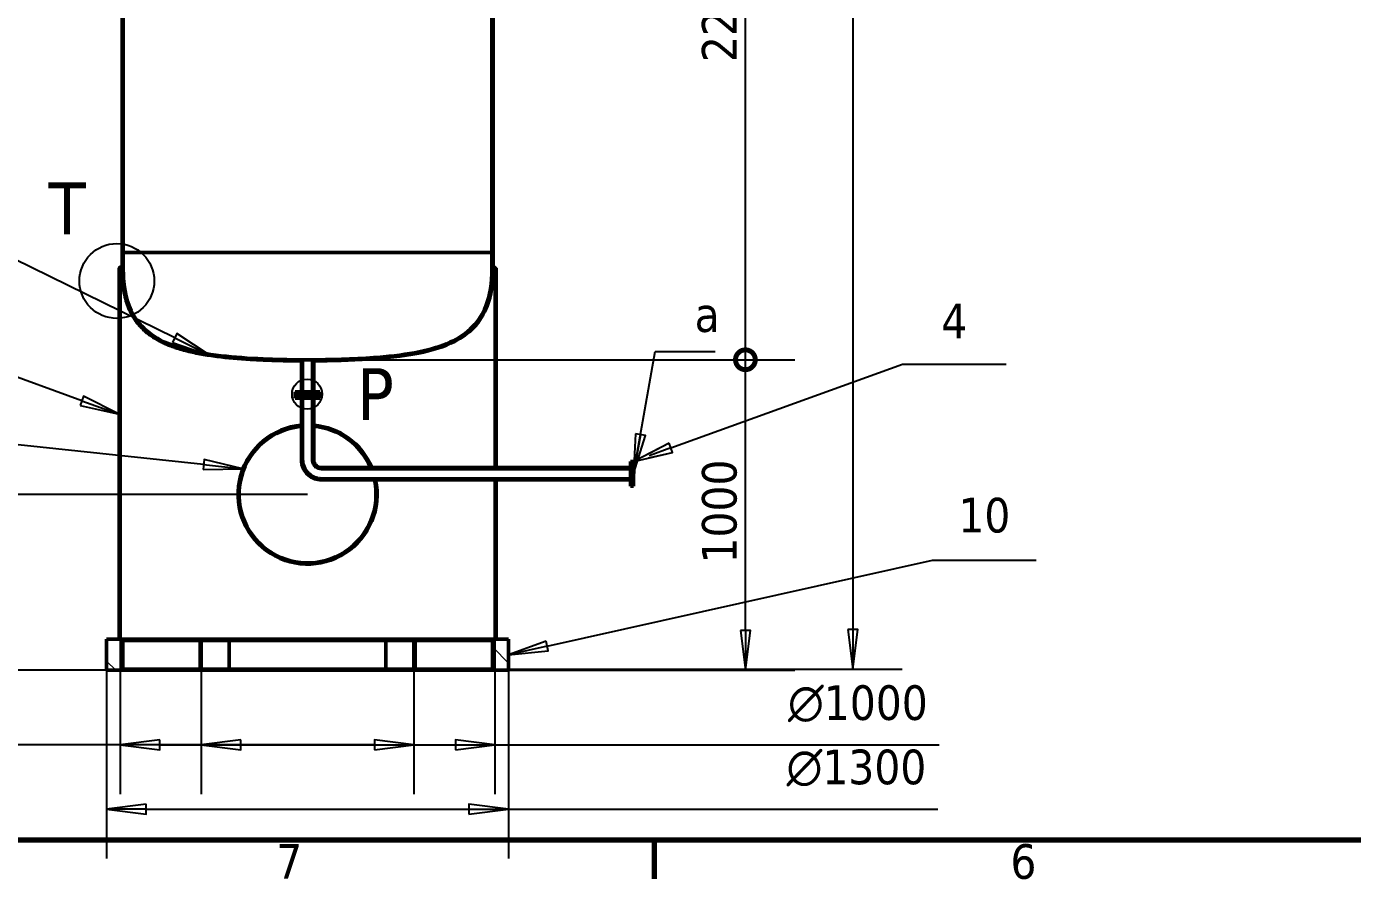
# Model space of a CAD drawing. Header units: millimetres. Extents: x 0 to 19008, y 0 to 13560.
# Drawn here: x 2721 to 7011, y 193 to 2950 of the extents above; entities that cross this region are included whole.
import ezdxf

# ---------------------------------------------------------------- set-up
doc = ezdxf.new("R2010")
doc.units = ezdxf.units.MM
doc.header["$LTSCALE"] = 32
for name, color, linetype, lineweight in [('剖面线 (ISO)', 7, 'Continuous', 18), ('可见 (ISO)', 7, 'Continuous', 50), ('图框 (ISO)', 7, 'Continuous', 70), ('尺寸 (ISO)', 7, 'Continuous', 25), ('局部视图边界 (ISO)', 7, 'Continuous', 25), ('符号 (ISO)', 7, 'Continuous', 25), ('草图几何图元 (ISO)', 7, 'Continuous', 25)]:
    doc.layers.add(name, color=color, linetype=linetype, lineweight=lineweight)
doc.styles.add('标签文本 (ISO)', font='TAHOMA.TTF')
doc.styles.add('注释文本 (ISO)', font='TAHOMA.TTF')
doc.dimstyles.new('默认 (GB)', dxfattribs={"dimscale": 32, "dimtxt": 3.5, "dimasz": 4, "dimexe": 5, "dimexo": 0, "dimgap": 0.75, "dimtad": 1, "dimrnd": 1e-08, "dimdsep": 46, "dimtxsty": '注释文本 (ISO)', "dimblk": 'Filled-1', "dimcen": 0.09, "dimdle": 10, "dimclrd": 256, "dimclre": 256, "dimclrt": 256, "dimaunit": 1, "dimadec": 3, "dimazin": 2, "dimtfac": 1, "dimtmove": 0, "dimatfit": 3, "dimldrblk": 'Filled-1', "dimfxl": 1, "dimtolj": 1, "dimtzin": 0, "dimlwd": -1, "dimlwe": -1, "dimarcsym": 0})
doc.dimstyles.new('默认 - 类型 1 (GB)$7', dxfattribs={"dimscale": 32, "dimtxt": 3.5, "dimasz": 4, "dimexe": 5, "dimexo": 0, "dimgap": 0.75, "dimtad": 1, "dimrnd": 1e-08, "dimdsep": 46, "dimtxsty": '注释文本 (ISO)', "dimblk": 'Filled-1', "dimcen": 0.09, "dimdle": 10, "dimclrd": 256, "dimclre": 256, "dimclrt": 256, "dimaunit": 1, "dimadec": 3, "dimazin": 2, "dimtfac": 1, "dimtmove": 0, "dimatfit": 3, "dimldrblk": 'Filled-1', "dimfxl": 1, "dimtolj": 1, "dimtzin": 0, "dimlwd": -1, "dimlwe": -1, "dimarcsym": 0})
pattern_1 = [(45, (0, 0), (-0.0224506403, 0.0224506403), [])]

# ---------------------------------------------------------------- blocks, each defined once
blk = doc.blocks.new('图框 默认图框')
at = {"layer": '图框 (ISO)'}
blk.add_line((148.5, 10), (148.5, 6.1), dxfattribs=at)
at = {"layer": '图框 (ISO)', "flags": 128}
blk.add_lwpolyline([(10, 10), (10, 410), (584, 410), (584, 10), (10, 10)], dxfattribs=at)
at = {"layer": '图框 (ISO)', "char_height": 3.5, "attachment_point": 7, "style": '注释文本 (ISO)'}
for s, insert in [('7', (110.29, 6.1)), ('6', (184.51, 6.03))]:
    blk.add_mtext(s, dxfattribs=dict(at, insert=insert))
blk = doc.blocks.new('Filled-1')
at = {"color": 0}
for p, q in [((0, 0), (-1, 0.125)), ((-1, 0.125), (-1, -0.125)), ((-1, 0), (0, 0)), ((-1, -0.125), (0, 0))]:
    blk.add_line(p, q, dxfattribs=at)
at = {"color": 0, "flags": 128}
blk.add_lwpolyline([(-1, -0.125), (0, 0), (-1, 0.125), (-1, -0.125)], dxfattribs=at)
at = {"color": 0}
blk.add_solid([(-1, -0.125), (0, 0), (-1, 0.125), (-1, -0.125)], dxfattribs=at)
blk = doc.blocks.new('*D7')
at = {"layer": 'Defpoints', "color": 0, "transparency": 16777216}
for p in [(2177.1, 1437.4), (3630.5, 1437.4), (3080.5, 869.3)]:
    blk.add_point(p, dxfattribs=at)
at = {"layer": '尺寸 (ISO)', "transparency": 16777216}
for p, q in [((3630.5, 1437.4), (2017.1, 1437.4)), ((2177.1, 997.3), (2177.1, 1309.4)), ((3080.5, 869.3), (2017.1, 869.3))]:
    blk.add_line(p, q, dxfattribs=at)
at = {"layer": '尺寸 (ISO)', "transparency": 16777216, "xscale": 128, "yscale": 128, "zscale": 128}
for p, rotation in [((2177.1, 1437.4), 90), ((2177.1, 869.3), 270)]:
    blk.add_blockref('Filled-1', p, dxfattribs=dict(at, rotation=rotation))
at = {"layer": '尺寸 (ISO)', "transparency": 16777216, "insert": (2036.5, 1061.7), "char_height": 112, "attachment_point": 1, "rotation": 90, "style": '注释文本 (ISO)'}
blk.add_mtext('\\A1;560', dxfattribs=at)
blk = doc.blocks.new('引出序号1')
at = {"layer": '符号 (ISO)'}
for p, q in [((74.74, 50.96), (64.24, 50.96)), ((102.94, 47.94), (74.74, 50.96)), ((102.99, 48.44), (102.89, 47.44)), ((106.92, 47.51), (102.99, 48.44)), ((102.89, 47.44), (106.92, 47.51)), ((102.94, 47.94), (106.92, 47.51))]:
    blk.add_line(p, q, dxfattribs=at)
at = {"layer": '符号 (ISO)', "flags": 128}
blk.add_lwpolyline([(102.89, 47.44), (106.92, 47.51), (102.99, 48.44), (102.89, 47.44)], dxfattribs=at)
at = {"layer": '符号 (ISO)'}
blk.add_solid([(102.89, 47.44), (106.92, 47.51), (102.99, 48.44), (102.89, 47.44)], dxfattribs=at)
at = {"layer": '符号 (ISO)', "insert": (69.49, 55.47), "char_height": 3.5, "attachment_point": 5, "style": '注释文本 (ISO)'}
blk.add_mtext('9', dxfattribs=at)
blk = doc.blocks.new('引出序号2')
at = {"layer": '符号 (ISO)'}
for p, q in [((59.33, 80.68), (48.83, 80.68)), ((100.02, 60.73), (59.33, 80.68)), ((100.24, 61.18), (99.8, 60.28)), ((100.02, 60.73), (103.61, 58.97)), ((103.61, 58.97), (100.24, 61.18)), ((99.8, 60.28), (103.61, 58.97))]:
    blk.add_line(p, q, dxfattribs=at)
at = {"layer": '符号 (ISO)', "flags": 128}
blk.add_lwpolyline([(99.8, 60.28), (103.61, 58.97), (100.24, 61.18), (99.8, 60.28)], dxfattribs=at)
at = {"layer": '符号 (ISO)'}
blk.add_solid([(99.8, 60.28), (103.61, 58.97), (100.24, 61.18), (99.8, 60.28)], dxfattribs=at)
at = {"layer": '符号 (ISO)', "insert": (54.08, 85.06), "char_height": 3.5, "attachment_point": 5, "style": '注释文本 (ISO)'}
blk.add_mtext('11', dxfattribs=at)
blk = doc.blocks.new('引出序号9')
at = {"layer": '符号 (ISO)'}
for p, q in [((150.18, 49.62), (173.58, 58.07)), ((173.58, 58.07), (184.08, 58.07)), ((150.18, 49.62), (148, 48.84)), ((150.01, 50.09), (148.08, 49.11)), ((150.35, 49.15), (150.01, 50.09)), ((147.93, 48.61), (150.35, 49.15))]:
    blk.add_line(p, q, dxfattribs=at)
at = {"layer": '符号 (ISO)', "flags": 128}
blk.add_lwpolyline([(150.01, 50.09), (146.42, 48.26), (150.35, 49.15), (150.01, 50.09)], dxfattribs=at)
at = {"layer": '符号 (ISO)'}
blk.add_solid([(150.01, 50.09), (146.42, 48.26), (150.35, 49.15), (150.01, 50.09)], dxfattribs=at)
at = {"layer": '符号 (ISO)', "insert": (178.83, 62.44), "char_height": 3.5, "attachment_point": 5, "style": '注释文本 (ISO)'}
blk.add_mtext('4', dxfattribs=at)
blk = doc.blocks.new('引出序号16')
at = {"layer": '符号 (ISO)'}
for p, q in [((137.67, 29.6), (176.62, 38.28)), ((176.62, 38.28), (187.12, 38.28)), ((137.56, 30.09), (133.77, 28.73)), ((137.67, 29.6), (133.77, 28.73)), ((137.78, 29.11), (137.56, 30.09)), ((133.77, 28.73), (137.78, 29.11))]:
    blk.add_line(p, q, dxfattribs=at)
at = {"layer": '符号 (ISO)', "flags": 128}
blk.add_lwpolyline([(137.56, 30.09), (133.77, 28.73), (137.78, 29.11), (137.56, 30.09)], dxfattribs=at)
at = {"layer": '符号 (ISO)'}
blk.add_solid([(137.56, 30.09), (133.77, 28.73), (137.78, 29.11), (137.56, 30.09)], dxfattribs=at)
at = {"layer": '符号 (ISO)', "insert": (181.87, 42.8), "char_height": 3.5, "attachment_point": 5, "style": '注释文本 (ISO)'}
blk.add_mtext('10', dxfattribs=at)
blk = doc.blocks.new('引出序号17')
at = {"layer": '符号 (ISO)'}
for p, q in [((58.07, 66.19), (47.57, 66.19)), ((90.63, 54.39), (58.07, 66.19)), ((90.8, 54.86), (90.46, 53.92)), ((90.46, 53.92), (94.39, 53.03)), ((90.63, 54.39), (94.39, 53.03)), ((94.39, 53.03), (90.8, 54.86))]:
    blk.add_line(p, q, dxfattribs=at)
at = {"layer": '符号 (ISO)', "flags": 128}
blk.add_lwpolyline([(90.46, 53.92), (94.39, 53.03), (90.8, 54.86), (90.46, 53.92)], dxfattribs=at)
at = {"layer": '符号 (ISO)'}
blk.add_solid([(90.46, 53.92), (94.39, 53.03), (90.8, 54.86), (90.46, 53.92)], dxfattribs=at)
at = {"layer": '符号 (ISO)', "insert": (52.82, 70.6), "char_height": 3.5, "attachment_point": 5, "style": '注释文本 (ISO)'}
blk.add_mtext('2', dxfattribs=at)
blk = doc.blocks.new('_DotSmall')
at = {"color": 0, "linetype": 'ByBlock', "const_width": 0.5}
blk.add_lwpolyline([(-0.0625, 0, 1), (0.0625, 0, 1)], format="xyb", close=True, dxfattribs=at)
blk = doc.blocks.new('*D39')
at = {"layer": 'Defpoints', "color": 0, "transparency": 16777216}
for p in [(3646.5, 1873), (5046.9, 1873), (4180.5, 869.3)]:
    blk.add_point(p, dxfattribs=at)
at = {"layer": '尺寸 (ISO)', "transparency": 16777216}
for p, q in [((3646.5, 1873), (5206.9, 1873)), ((5046.9, 997.3), (5046.9, 1873)), ((4180.5, 869.3), (5206.9, 869.3))]:
    blk.add_line(p, q, dxfattribs=at)
at = {"layer": '尺寸 (ISO)', "transparency": 16777216, "xscale": 128, "yscale": 128, "zscale": 128}
for name, p, rotation in [('_DotSmall', (5046.9, 1873), 90), ('Filled-1', (5046.9, 869.3), 270)]:
    blk.add_blockref(name, p, dxfattribs=dict(at, rotation=rotation))
at = {"layer": '尺寸 (ISO)', "transparency": 16777216, "insert": (4906.3, 1214.2), "char_height": 112, "attachment_point": 1, "rotation": 90, "style": '注释文本 (ISO)'}
blk.add_mtext('\\A1;1000', dxfattribs=at)
blk = doc.blocks.new('*D41')
at = {"layer": 'Defpoints', "color": 0, "transparency": 16777216}
for p in [(4226.8, 4119.3), (5046.9, 4119.3), (3646.5, 1873)]:
    blk.add_point(p, dxfattribs=at)
at = {"layer": '尺寸 (ISO)', "transparency": 16777216}
for p, q in [((4226.8, 4119.3), (5206.9, 4119.3)), ((5046.9, 1873), (5046.9, 4119.3)), ((3646.5, 1873), (5206.9, 1873))]:
    blk.add_line(p, q, dxfattribs=at)
at = {"layer": '尺寸 (ISO)', "transparency": 16777216, "xscale": 128, "yscale": 128, "zscale": 128}
for p, rotation in [((5046.9, 4119.3), 90), ((5046.9, 1873), 270)]:
    blk.add_blockref('_DotSmall', p, dxfattribs=dict(at, rotation=rotation))
at = {"layer": '尺寸 (ISO)', "transparency": 16777216, "insert": (4906.2, 2835.5), "char_height": 112, "attachment_point": 1, "rotation": 90, "style": '注释文本 (ISO)'}
blk.add_mtext('\\A1;2250', dxfattribs=at)
blk = doc.blocks.new('*D46')
at = {"layer": 'Defpoints', "color": 0, "transparency": 16777216}
for p in [(3630.5, 12619.3), (4180.5, 873), (5394.1, 873)]:
    blk.add_point(p, dxfattribs=at)
at = {"layer": '尺寸 (ISO)', "transparency": 16777216}
for p, q in [((3630.5, 12619.3), (5554.1, 12619.3)), ((5394.1, 12491.3), (5394.1, 1001)), ((4180.5, 873), (5554.1, 873))]:
    blk.add_line(p, q, dxfattribs=at)
at = {"layer": '尺寸 (ISO)', "transparency": 16777216, "xscale": 128, "yscale": 128, "zscale": 128}
for p, rotation in [((5394.1, 12619.3), 90), ((5394.1, 873), 270)]:
    blk.add_blockref('Filled-1', p, dxfattribs=dict(at, rotation=rotation))
at = {"layer": '尺寸 (ISO)', "transparency": 16777216, "insert": (5253.5, 6547.5), "char_height": 112, "attachment_point": 1, "rotation": 90, "style": '注释文本 (ISO)'}
blk.add_mtext('\\A1;11750', dxfattribs=at)
blk = doc.blocks.new('二维局部视图4')
at = {"layer": '局部视图边界 (ISO)'}
blk.add_circle((113.4, 55.06), 1.52, dxfattribs=at)
at = {"layer": '局部视图边界 (ISO)', "insert": (118.45, 52.43), "char_height": 5.25, "attachment_point": 7, "style": '标签文本 (ISO)'}
blk.add_mtext('P', dxfattribs=at)
blk = doc.blocks.new('二维局部视图5')
at = {"layer": '局部视图边界 (ISO)'}
blk.add_circle((94.17, 66.49), 3.78, dxfattribs=at)
at = {"layer": '局部视图边界 (ISO)', "insert": (87.25, 71.21), "char_height": 5.25, "attachment_point": 7, "style": '标签文本 (ISO)'}
blk.add_mtext('T', dxfattribs=at)
blk = doc.blocks.new('*D53')
at = {"layer": 'Defpoints', "color": 0, "transparency": 16777216}
for p in [(3024.2, 969.3), (4236.8, 969.3), (4236.8, 628.1)]:
    blk.add_point(p, dxfattribs=at)
at = {"layer": '尺寸 (ISO)', "transparency": 16777216}
for p, q in [((3024.2, 969.3), (3024.2, 468.1)), ((4236.8, 969.3), (4236.8, 468.1)), ((3152.2, 628.1), (4108.8, 628.1)), ((4236.8, 628.1), (5673.7, 628.1))]:
    blk.add_line(p, q, dxfattribs=at)
at = {"layer": '尺寸 (ISO)', "transparency": 16777216, "xscale": 128, "yscale": 128, "zscale": 128, "rotation": 180}
blk.add_blockref('Filled-1', (3024.2, 628.1), dxfattribs=at)
at = {"layer": '尺寸 (ISO)', "transparency": 16777216, "xscale": 128, "yscale": 128, "zscale": 128}
blk.add_blockref('Filled-1', (4236.8, 628.1), dxfattribs=at)
at = {"layer": '尺寸 (ISO)', "transparency": 16777216, "insert": (5142.5, 820.6), "char_height": 112, "attachment_point": 1, "style": '注释文本 (ISO)'}
blk.add_mtext('\\A1; \\fAIGDT|b0|i0;\\H112.0000;n\\fTahoma|b0|i0;\\H112.0000;1000\\P', dxfattribs=at)
blk = doc.blocks.new('*D54')
at = {"layer": 'Defpoints', "color": 0, "transparency": 16777216}
for p in [(2980.5, 869.3), (4280.5, 869.3), (4280.5, 420.2)]:
    blk.add_point(p, dxfattribs=at)
at = {"layer": '尺寸 (ISO)', "transparency": 16777216}
for p, q in [((2980.5, 869.3), (2980.5, 260.2)), ((4280.5, 869.3), (4280.5, 260.2)), ((3108.5, 420.2), (4152.5, 420.2)), ((4280.5, 420.2), (5669.1, 420.2))]:
    blk.add_line(p, q, dxfattribs=at)
at = {"layer": '尺寸 (ISO)', "transparency": 16777216, "xscale": 128, "yscale": 128, "zscale": 128, "rotation": 180}
blk.add_blockref('Filled-1', (2980.5, 420.2), dxfattribs=at)
at = {"layer": '尺寸 (ISO)', "transparency": 16777216, "xscale": 128, "yscale": 128, "zscale": 128}
blk.add_blockref('Filled-1', (4280.5, 420.2), dxfattribs=at)
at = {"layer": '尺寸 (ISO)', "transparency": 16777216, "insert": (5137.8, 612.7), "char_height": 112, "attachment_point": 1, "style": '注释文本 (ISO)'}
blk.add_mtext('\\A1; \\fAIGDT|b0|i0;\\H112.0000;n\\fTahoma|b0|i0;\\H112.0000;1300\\P', dxfattribs=at)
blk = doc.blocks.new('*D55')
at = {"layer": 'Defpoints', "color": 0, "transparency": 16777216}
for p in [(3286.4, 873), (3974.7, 873), (3974.7, 628.1)]:
    blk.add_point(p, dxfattribs=at)
at = {"layer": '尺寸 (ISO)', "transparency": 16777216}
for p, q in [((3286.4, 873), (3286.4, 468.1)), ((3974.7, 873), (3974.7, 468.1)), ((3286.4, 628.1), (2078.1, 628.1)), ((3846.7, 628.1), (3414.4, 628.1))]:
    blk.add_line(p, q, dxfattribs=at)
at = {"layer": '尺寸 (ISO)', "transparency": 16777216, "xscale": 128, "yscale": 128, "zscale": 128, "rotation": 180}
blk.add_blockref('Filled-1', (3286.4, 628.1), dxfattribs=at)
at = {"layer": '尺寸 (ISO)', "transparency": 16777216, "xscale": 128, "yscale": 128, "zscale": 128}
blk.add_blockref('Filled-1', (3974.7, 628.1), dxfattribs=at)
at = {"layer": '尺寸 (ISO)', "transparency": 16777216, "insert": (2102.1, 820.6), "char_height": 112, "attachment_point": 1, "style": '注释文本 (ISO)'}
blk.add_mtext('\\A1; \\fAIGDT|b0|i0;\\H112.0000;n\\fTahoma|b0|i0;\\H112.0000;700', dxfattribs=at)

msp = doc.modelspace()

# ---------------------------------------------------------------- hatches: boundary and pattern name
at = {"layer": '剖面线 (ISO)'}
h = msp.add_hatch(dxfattribs=at)
h.set_pattern_fill('ANSI31', color=256, scale=812.8, angle=14.9999778, style=0)
h.set_pattern_definition([(60, (0, 0), (-87.9882, 50.8), [])])
h.paths.add_polyline_path([(3034.2394, 3294.2543), (3030.5394, 3294.2543), (3030.5394, 2219.2543), (3034.2394, 2219.2543)])
h.paths.add_polyline_path([(4230.5394, 3594.2543), (4226.8394, 3594.2543), (4226.8394, 2219.2543), (4230.5394, 2219.2543)])
h.paths.add_polyline_path([(3110.5394, 4119.2543), (3110.5394, 4129.2543), (3055.5394, 4129.2543), (3034.2394, 4129.2543), (3034.2394, 4494.2543), (3030.5394, 4494.2543), (3030.5394, 3744.2543), (3034.2394, 3744.2543), (3034.2394, 4119.2543)])
h.paths.add_polyline_path([(3110.5394, 11919.2543), (3110.5394, 11929.2543), (3055.5394, 11929.2543), (3034.2394, 11929.2543), (3034.2394, 12119.2543), (3030.5394, 12119.2543), (3030.5394, 10734.2543), (3034.2394, 10734.2543), (3034.2394, 11919.2543)])
h.paths.add_polyline_path([(4150.5394, 11929.2543), (4150.5394, 11919.2543), (4226.8394, 11919.2543), (4226.8394, 11142.9543), (4226.8394, 11142.7543), (4230.5394, 11142.7543), (4230.5394, 11142.9543), (4230.5394, 12119.2543), (4226.8394, 12119.2543), (4226.8394, 11929.2543), (4205.5394, 11929.2543)])
h.paths.add_polyline_path([(3034.2394, 10109.2543), (3110.5394, 10109.2543), (3110.5394, 10119.2543), (3055.5394, 10119.2543), (3034.2394, 10119.2543), (3034.2394, 10284.2543), (3030.5394, 10284.2543), (3030.5394, 4944.2543), (3034.2394, 4944.2543)])
h.paths.add_polyline_path([(4150.5394, 10109.2543), (4226.8394, 10109.2543), (4226.8394, 4129.2543), (4205.5394, 4129.2543), (4150.5394, 4129.2543), (4150.5394, 4119.2543), (4226.8394, 4119.2543), (4226.8394, 4044.2543), (4230.5394, 4044.2543), (4230.5394, 11095.5543), (4230.5394, 11095.7543), (4226.8394, 11095.7543), (4226.8394, 11095.5543), (4226.8394, 10119.2543), (4205.5394, 10119.2543), (4150.5394, 10119.2543)])
h = msp.add_hatch(dxfattribs=at)
h.set_pattern_fill('ANSI31', color=256, scale=812.8, angle=-14.9999778, style=0)
h.set_pattern_definition([(30, (0, 0), (-50.8, 87.9882), [])])
h.paths.add_polyline_path([(3590.5394, 1769.2543), (3590.5394, 1759.2543), (3599.0394, 1759.2543), (3599.0394, 1769.2543)])
h.paths.add_polyline_path([(3670.5394, 1759.2543), (3670.5394, 1769.2543), (3662.0394, 1769.2543), (3662.0394, 1759.2543)])
edge = h.paths.add_edge_path()
edge.add_line((3030.5394, 2219.2543), (3030.5394, 2169.2543))
edge.add_spline(control_points=[(3030.5394, 2169.2543), (3030.5394, 1927.3929), (3174.0908, 1888.4594), (3390.7543, 1870.4793), (3610.5394, 1869.3087)], knot_values=[1, 1, 1, 1, 1, 1.488614417, 1.488614417, 1.488614417, 1.488614417, 1.488614417], degree=4, periodic=0)
edge.add_line((3610.5394, 1869.3087), (3610.5394, 1769.2543))
edge.add_line((3610.5394, 1769.2543), (3614.5394, 1769.2543))
edge.add_line((3614.5394, 1769.2543), (3614.5394, 1872.9543))
edge.add_line((3614.5394, 1872.9543), (3610.5394, 1872.9543))
edge.add_line((3610.5394, 1872.9543), (3610.5394, 1873.0088))
edge.add_spline(control_points=[(3610.5394, 1873.0088), (3568.9706, 1873.2304), (3527.5293, 1874.1052), (3487.0291, 1875.8241), (3439.7404, 1877.8312), (3393.734, 1880.9778), (3350.3149, 1886.0594), (3304.9935, 1891.3637), (3262.4917, 1898.7754), (3224.3123, 1909.7847), (3190.8683, 1919.4285), (3160.7511, 1931.8407), (3134.9158, 1948.3691), (3110.7951, 1963.8007), (3090.4005, 1982.8029), (3074.3739, 2006.8917), (3053.0465, 2038.9478), (3039.4057, 2080.055), (3035.4388, 2134.7412), (3034.6447, 2145.6878), (3034.2394, 2157.1795), (3034.2394, 2169.2543)], knot_values=[1, 1, 1, 1, 1.069377287, 1.069377287, 1.069377287, 1.150383106, 1.150383106, 1.150383106, 1.234938193, 1.234938193, 1.234938193, 1.309005967, 1.309005967, 1.309005967, 1.378158222, 1.378158222, 1.378158222, 1.4701827, 1.4701827, 1.4701827, 1.488603454, 1.488603454, 1.488603454, 1.488603454], degree=3, periodic=0)
edge.add_line((3034.2394, 2169.2543), (3034.2394, 2219.2543))
edge.add_line((3034.2394, 2219.2543), (3030.5394, 2219.2543))
edge = h.paths.add_edge_path()
edge.add_line((4230.5394, 2169.2543), (4230.5394, 2219.2543))
edge.add_line((4230.5394, 2219.2543), (4226.8394, 2219.2543))
edge.add_line((4226.8394, 2219.2543), (4226.8394, 2169.2543))
edge.add_spline(control_points=[(4226.8394, 2169.2543), (4226.8394, 2120.1918), (4220.1486, 2079.7224), (4197.185, 2021.0631), (4183.3161, 1998.7509), (4143.5376, 1957.8138), (4118.2461, 1941.7736), (4035.2181, 1904.1811), (3959.6125, 1889.0427), (3790.1392, 1875.4397), (3716.1139, 1873.3584), (3650.5394, 1873.0088)], knot_values=[-96.358222743, -96.358222743, -96.358222743, -96.358222743, -78.460206247, -78.460206247, -65.054758196, -65.054758196, -50.131369315, -50.131369315, -19.672618806, -19.672618806, 0, 0, 0, 0], degree=3, periodic=0)
edge.add_line((3650.5394, 1873.0088), (3650.5394, 1872.9543))
edge.add_line((3650.5394, 1872.9543), (3646.5394, 1872.9543))
edge.add_line((3646.5394, 1872.9543), (3646.5394, 1769.2543))
edge.add_line((3646.5394, 1769.2543), (3650.5394, 1769.2543))
edge.add_line((3650.5394, 1769.2543), (3650.5394, 1869.3087))
edge.add_spline(control_points=[(3650.5394, 1869.3087), (3707.813, 1869.6138), (3770.1884, 1871.2314), (3879.9383, 1878.3712), (3937.1214, 1884.0027), (4033.1123, 1903.3226), (4072.3716, 1915.3457), (4129.1634, 1944.4197), (4150.5412, 1959.3201), (4187.5864, 1998.2808), (4201.4661, 2021.1808), (4224.0522, 2080.4832), (4230.5394, 2120.6954), (4230.5394, 2169.2543)], knot_values=[-89.507305559, -89.507305559, -89.507305559, -89.507305559, -69.521848815, -69.521848815, -51.515267643, -51.515267643, -36.299998353, -36.299998353, -25.681796607, -25.681796607, -14.567664569, -14.567664569, 0, 0, 0, 0], degree=3, periodic=0)
h.paths.add_polyline_path([(3610.5394, 1769.2543), (3602.0394, 1769.2543), (3602.0394, 1759.2543), (3610.5394, 1759.2543)])
h.paths.add_polyline_path([(3650.5394, 1769.2543), (3650.5394, 1759.2543), (3659.0394, 1759.2543), (3659.0394, 1769.2543)])
h = msp.add_hatch(dxfattribs=at)
h.set_pattern_fill('ANSI31', color=256, scale=812.8, angle=90.0002105, style=0)
h.set_pattern_definition([(135.0002, (0, 0), (-71.8418, -71.8423), [])])
h.paths.add_polyline_path([(3080.5394, 869.2543), (3080.5394, 873.0043), (3030.5394, 873.0043), (3030.5394, 965.5043), (4230.5394, 965.5043), (4230.5394, 873.0043), (4180.5394, 873.0043), (4180.5394, 869.2543), (4280.5394, 869.2543), (4280.5394, 969.2543), (4240.5394, 969.2543), (4240.5394, 1484.2543), (4236.8394, 1484.2543), (4236.8394, 969.2543), (3024.2394, 969.2543), (3024.2394, 2169.2543), (3020.5394, 2169.2543), (3020.5394, 969.2543), (2980.5394, 969.2543), (2980.5394, 869.2543)])
h.paths.add_polyline_path([(4236.8394, 1524.2543), (4240.5394, 1524.2543), (4240.5394, 1524.4714), (4240.5394, 2169.2543), (4236.8394, 2169.2543), (4236.8394, 1524.4714)])
h = msp.add_hatch(dxfattribs=at)
h.set_pattern_fill('ANSI31', color=256, scale=0.254, style=0)
h.set_pattern_definition(pattern_1)
edge = h.paths.add_edge_path()
edge.add_arc((3027.0924, 2169.2543), 7.1471, 0, 360)
h = msp.add_hatch(dxfattribs=at)
h.set_pattern_fill('ANSI31', color=256, scale=0.254, style=0)
h.set_pattern_definition(pattern_1)
edge = h.paths.add_edge_path()
edge.add_arc((3027.0924, 2165.545), 7.1471, 0, 360)
h = msp.add_hatch(dxfattribs=at)
h.set_pattern_fill('ANSI31', color=256, scale=0.254, style=0)
h.set_pattern_definition(pattern_1)
edge = h.paths.add_edge_path()
edge.add_arc((3027.0924, 2162.1072), 7.1471, 0, 360)
h = msp.add_hatch(dxfattribs=at)
h.set_pattern_fill('ANSI31', color=256, scale=0.254, style=0)
h.set_pattern_definition(pattern_1)
edge = h.paths.add_edge_path()
edge.add_arc((3027.0924, 2151.3161), 7.1471, 0, 360)
h = msp.add_hatch(dxfattribs=at)
h.set_pattern_fill('ANSI31', color=256, scale=0.254, style=0)
h.set_pattern_definition(pattern_1)
edge = h.paths.add_edge_path()
edge.add_arc((3027.0924, 2151.3161), 7.1471, 0, 360)
h = msp.add_hatch(dxfattribs=at)
h.set_pattern_fill('ANSI31', color=256, scale=0.254, style=0)
h.set_pattern_definition(pattern_1)
edge = h.paths.add_edge_path()
edge.add_arc((3027.0924, 2144.1691), 7.1471, 0, 360)
h = msp.add_hatch(dxfattribs=at)
h.set_pattern_fill('ANSI31', color=256, scale=0.254, style=0)
h.set_pattern_definition(pattern_1)
edge = h.paths.add_edge_path()
edge.add_arc((3027.7748, 2158.4305), 7.1471, 0, 360)
h = msp.add_hatch(dxfattribs=at)
h.set_pattern_fill('ANSI31', color=256, scale=0.254, style=0)
h.set_pattern_definition(pattern_1)
edge = h.paths.add_edge_path()
edge.add_arc((4233.7464, 2168.7437), 7.3758, 0, 360)
h = msp.add_hatch(dxfattribs=at)
h.set_pattern_fill('ANSI31', color=256, scale=0.254, style=0)
h.set_pattern_definition(pattern_1)
edge = h.paths.add_edge_path()
edge.add_arc((4233.7464, 2162.1072), 7.3758, 0, 360)
h = msp.add_hatch(dxfattribs=at)
h.set_pattern_fill('ANSI31', color=256, scale=0.254, style=0)
h.set_pattern_definition(pattern_1)
edge = h.paths.add_edge_path()
edge.add_arc((4233.7464, 2156.4459), 7.3758, 0, 360)
h = msp.add_hatch(dxfattribs=at)
h.set_pattern_fill('ANSI31', color=256, scale=0.254, style=0)
h.set_pattern_definition(pattern_1)
edge = h.paths.add_edge_path()
edge.add_arc((4233.7464, 2149.0701), 7.3758, 0, 360)
h = msp.add_hatch(dxfattribs=at)
h.set_pattern_fill('ANSI31', color=256, scale=0.254, style=0)
h.set_pattern_definition(pattern_1)
edge = h.paths.add_edge_path()
edge.add_arc((4233.7464, 2141.6943), 7.3758, 0, 360)
h = msp.add_hatch(dxfattribs=at)
h.set_pattern_fill('ANSI31', color=256, scale=0.254, style=0)
h.set_pattern_definition(pattern_1)
edge = h.paths.add_edge_path()
edge.add_arc((3027.0924, 2134.8237), 7.1471, 0, 360)
h = msp.add_hatch(dxfattribs=at)
h.set_pattern_fill('ANSI31', color=256, scale=0.254, style=0)
h.set_pattern_definition(pattern_1)
edge = h.paths.add_edge_path()
edge.add_arc((3027.0924, 2123.5053), 7.1471, 0, 360)
h = msp.add_hatch(dxfattribs=at)
h.set_pattern_fill('ANSI31', color=256, scale=0.254, style=0)
h.set_pattern_definition(pattern_1)
edge = h.paths.add_edge_path()
edge.add_arc((3027.0924, 2113.4805), 7.1471, 0, 360)
h = msp.add_hatch(dxfattribs=at)
h.set_pattern_fill('ANSI31', color=256, scale=0.254, style=0)
h.set_pattern_definition(pattern_1)
edge = h.paths.add_edge_path()
edge.add_arc((4233.7464, 2134.3185), 7.3758, 0, 360)
h = msp.add_hatch(dxfattribs=at)
h.set_pattern_fill('ANSI31', color=256, scale=0.254, style=0)
h.set_pattern_definition(pattern_1)
edge = h.paths.add_edge_path()
edge.add_arc((4233.7464, 2126.9427), 7.3758, 0, 360)
h = msp.add_hatch(dxfattribs=at)
h.set_pattern_fill('ANSI31', color=256, scale=0.254, style=0)
h.set_pattern_definition(pattern_1)
edge = h.paths.add_edge_path()
edge.add_arc((4233.7464, 2119.5669), 7.3758, 0, 360)
h = msp.add_hatch(dxfattribs=at)
h.set_pattern_fill('ANSI31', color=256, scale=0.254, style=0)
h.set_pattern_definition(pattern_1)
edge = h.paths.add_edge_path()
edge.add_arc((4233.7464, 2113.4805), 7.3758, 0, 360)
h = msp.add_hatch(dxfattribs=at)
h.set_pattern_fill('ANSI31', color=256, scale=0.254, style=0)
h.set_pattern_definition(pattern_1)
edge = h.paths.add_edge_path()
edge.add_arc((4233.7464, 2106.1047), 7.3758, 0, 360)
h = msp.add_hatch(dxfattribs=at)
h.set_pattern_fill('ANSI31', color=256, scale=812.8, angle=105.0002455, style=0)
h.set_pattern_definition([(150.0002, (0, 0), (-50.7996, -87.9884), [])])
h.paths.add_polyline_path([(3602.0394, 1759.2543), (3602.0394, 1749.2543), (3610.5394, 1749.2543), (3610.5394, 1759.2543)])
h.paths.add_polyline_path([(3659.0394, 1749.2543), (3659.0394, 1759.2543), (3650.5394, 1759.2543), (3650.5394, 1749.2543)])
h.paths.add_polyline_path([(3590.5394, 1759.2543), (3590.5394, 1749.2543), (3599.0394, 1749.2543), (3599.0394, 1759.2543)])
h.paths.add_polyline_path([(3670.5394, 1749.2543), (3670.5394, 1759.2543), (3662.0394, 1759.2543), (3662.0394, 1749.2543)])
h = msp.add_hatch(dxfattribs=at)
h.set_pattern_fill('ANSI31', color=256, scale=812.8, style=0)
h.set_pattern_definition([(45, (0, 0), (-71.842, 71.842), [])])
h.paths.add_polyline_path([(4685.4668, 1544.4591), (4675.4668, 1544.4736), (4675.4559, 1536.9725), (4685.4559, 1536.9579)])
h.paths.add_polyline_path([(4675.3505, 1464.4737), (4685.3505, 1464.4592), (4685.3614, 1471.9603), (4675.3614, 1471.9749)])
edge = h.paths.add_edge_path()
edge.add_line((4675.3854, 1488.4715), (3675.3854, 1488.4715))
edge.add_spline(control_points=[(3675.3854, 1488.4715), (3671.3055, 1488.4818), (3667.2369, 1488.9014), (3659.2208, 1490.5515), (3655.2946, 1491.7826), (3644.2204, 1496.526), (3637.5995, 1501.0497), (3626.4644, 1512.3803), (3622.0567, 1519.0789), (3616.057, 1533.7887), (3614.5224, 1541.6592), (3614.5394, 1549.6023)], knot_values=[-9.604075836, -9.604075836, -9.604075836, -9.604075836, -8.380075757, -8.380075757, -7.148810292, -7.148810292, -4.765873528, -4.765873528, -2.382936764, -2.382936764, 0, 0, 0, 0], degree=3, periodic=0)
edge.add_line((3614.5394, 1549.6023), (3614.5394, 1749.2543))
edge.add_line((3614.5394, 1749.2543), (3610.5394, 1749.2543))
edge.add_line((3610.5394, 1749.2543), (3610.5394, 1549.6023))
edge.add_spline(control_points=[(3610.5394, 1549.6023), (3610.5291, 1544.4796), (3611.1244, 1539.3736), (3613.5015, 1529.4078), (3615.2749, 1524.5828), (3621.4318, 1512.4712), (3626.7043, 1505.7475), (3638.962, 1495.1887), (3645.6567, 1491.2345), (3660.0854, 1485.8699), (3667.7008, 1484.4904), (3675.3796, 1484.4716)], knot_values=[-10.241382401, -10.241382401, -10.241382401, -10.241382401, -8.704575716, -8.704575716, -7.167769032, -7.167769032, -4.628574815, -4.628574815, -2.314287408, -2.314287408, -0.01046523, -0.01046523, -0.01046523, -0.01046523], degree=3, periodic=0)
edge.add_line((3675.3796, 1484.4716), (4675.3796, 1484.4716))
edge.add_line((4675.3796, 1484.4716), (4675.3854, 1488.4715))
edge = h.paths.add_edge_path()
edge.add_line((3675.4319, 1520.4714), (4675.4319, 1520.4714))
edge.add_line((4675.4319, 1520.4714), (4675.4377, 1524.4714))
edge.add_line((4675.4377, 1524.4714), (4240.5394, 1524.4714))
edge.add_line((4240.5394, 1524.4714), (4236.8394, 1524.4714))
edge.add_line((4236.8394, 1524.4714), (3675.4377, 1524.4714))
edge.add_spline(control_points=[(3675.4377, 1524.4714), (3673.7542, 1524.4782), (3672.0756, 1524.6551), (3668.7797, 1525.3436), (3667.1707, 1525.8534), (3662.6367, 1527.812), (3659.9289, 1529.6744), (3655.3797, 1534.3322), (3653.5817, 1537.0831), (3651.1414, 1543.1193), (3650.5224, 1546.3469), (3650.5394, 1549.6023)], knot_values=[-3.940002773, -3.940002773, -3.940002773, -3.940002773, -3.43493873, -3.43493873, -2.929873637, -2.929873637, -1.953249091, -1.953249091, -0.976624546, -0.976624546, 0, 0, 0, 0], degree=3, periodic=0)
edge.add_line((3650.5394, 1549.6023), (3650.5394, 1749.2543))
edge.add_line((3650.5394, 1749.2543), (3646.5394, 1749.2543))
edge.add_line((3646.5394, 1749.2543), (3646.5394, 1549.6023))
edge.add_spline(control_points=[(3646.5394, 1549.6023), (3646.5291, 1547.3151), (3646.7894, 1545.0347), (3647.8404, 1540.5827), (3648.6274, 1538.4267), (3651.3634, 1533.0156), (3653.7093, 1530.0107), (3659.1654, 1525.2903), (3662.1452, 1523.5209), (3668.5848, 1521.1083), (3671.9936, 1520.4841), (3675.4319, 1520.4714)], knot_values=[-4.568233341, -4.568233341, -4.568233341, -4.568233341, -3.882075882, -3.882075882, -3.195918423, -3.195918423, -2.063037932, -2.063037932, -1.031518966, -1.031518966, -0.000023774, -0.000023774, -0.000023774, -0.000023774], degree=3, periodic=0)
h.paths.add_polyline_path([(4675.3796, 1484.4716), (4675.3687, 1476.9748), (4685.3687, 1476.9603), (4685.3796, 1484.457)])
h.paths.add_polyline_path([(4675.4377, 1524.4714), (4685.4377, 1524.4568), (4685.4486, 1531.958), (4675.4486, 1531.9725)])

# ---------------------------------------------------------------- linework, layer by layer
at = {"layer": '可见 (ISO)'}
for p, q in [((4226.8394, 3594.2543), (4226.8394, 2219.2543)), ((4230.5394, 2219.2543), (4230.5394, 3594.2543)), ((3030.5394, 3294.2543), (3030.5394, 2219.2543)), ((3034.2394, 2219.2543), (3034.2394, 3294.2543)), ((3030.5394, 2219.2543), (3030.5394, 2169.2543)), ((3034.2394, 2219.2543), (3030.5394, 2219.2543)), ((3030.5394, 2219.2543), (3034.2394, 2219.2543)), ((3034.2394, 2169.2543), (3034.2394, 2219.2543)), ((3034.2394, 2219.2543), (4226.8394, 2219.2543)), ((4230.5394, 2219.2543), (4226.8394, 2219.2543)), ((4226.8394, 2219.2543), (4226.8394, 2169.2543)), ((4226.8394, 2219.2543), (4230.5394, 2219.2543)), ((4230.5394, 2169.2543), (4230.5394, 2219.2543)), ((3024.2394, 2169.2543), (3020.5394, 2169.2543)), ((3020.5394, 2169.2543), (3020.5394, 969.2543)), ((3024.2394, 969.2543), (3024.2394, 2169.2543)), ((3030.5394, 2169.2543), (3024.2394, 2169.2543)), ((4236.8394, 2169.2543), (4230.5394, 2169.2543)), ((4240.5394, 2169.2543), (4236.8394, 2169.2543)), ((4236.8394, 2169.2543), (4236.8394, 1524.2543)), ((4240.5394, 1524.2543), (4240.5394, 2169.2543)), ((3610.5394, 1872.9543), (3610.5394, 1873.0088)), ((3610.5394, 1873.0088), (3650.5394, 1873.0088)), ((3614.5394, 1872.9543), (3610.5394, 1872.9543)), ((3610.5394, 1869.3087), (3610.5394, 1769.2543)), ((3614.5394, 1769.2543), (3614.5394, 1872.9543)), ((3646.5394, 1872.9543), (3614.5394, 1872.9543)), ((3650.5394, 1872.9543), (3646.5394, 1872.9543)), ((3646.5394, 1872.9543), (3646.5394, 1769.2543)), ((3650.5394, 1873.0088), (3650.5394, 1872.9543)), ((3650.5394, 1769.2543), (3650.5394, 1869.3087)), ((3590.5394, 1769.2543), (3590.5394, 1759.2543)), ((3599.0394, 1769.2543), (3590.5394, 1769.2543)), ((3590.5394, 1759.2543), (3599.0394, 1759.2543)), ((3590.5394, 1759.2543), (3590.5394, 1749.2543)), ((3599.0394, 1759.2543), (3590.5394, 1759.2543)), ((3599.0394, 1759.2543), (3599.0394, 1769.2543)), ((3599.0394, 1769.2543), (3602.0394, 1769.2543)), ((3602.0394, 1759.2543), (3599.0394, 1759.2543)), ((3599.0394, 1749.2543), (3599.0394, 1759.2543)), ((3599.0394, 1759.2543), (3602.0394, 1759.2543)), ((3610.5394, 1769.2543), (3602.0394, 1769.2543)), ((3602.0394, 1769.2543), (3602.0394, 1759.2543)), ((3602.0394, 1759.2543), (3610.5394, 1759.2543)), ((3602.0394, 1759.2543), (3602.0394, 1749.2543)), ((3610.5394, 1759.2543), (3602.0394, 1759.2543)), ((3610.5394, 1759.2543), (3610.5394, 1769.2543)), ((3610.5394, 1769.2543), (3614.5394, 1769.2543)), ((3650.5394, 1759.2543), (3610.5394, 1759.2543)), ((3610.5394, 1749.2543), (3610.5394, 1759.2543)), ((3610.5394, 1759.2543), (3650.5394, 1759.2543)), ((3614.5394, 1769.2543), (3646.5394, 1769.2543)), ((3646.5394, 1769.2543), (3650.5394, 1769.2543)), ((3650.5394, 1769.2543), (3650.5394, 1759.2543)), ((3659.0394, 1769.2543), (3650.5394, 1769.2543)), ((3650.5394, 1759.2543), (3659.0394, 1759.2543)), ((3659.0394, 1759.2543), (3650.5394, 1759.2543)), ((3650.5394, 1759.2543), (3650.5394, 1749.2543)), ((3659.0394, 1759.2543), (3659.0394, 1769.2543)), ((3659.0394, 1769.2543), (3662.0394, 1769.2543)), ((3662.0394, 1759.2543), (3659.0394, 1759.2543)), ((3659.0394, 1749.2543), (3659.0394, 1759.2543)), ((3659.0394, 1759.2543), (3662.0394, 1759.2543)), ((3670.5394, 1769.2543), (3662.0394, 1769.2543)), ((3662.0394, 1769.2543), (3662.0394, 1759.2543)), ((3662.0394, 1759.2543), (3670.5394, 1759.2543)), ((3670.5394, 1759.2543), (3662.0394, 1759.2543)), ((3662.0394, 1759.2543), (3662.0394, 1749.2543)), ((3670.5394, 1759.2543), (3670.5394, 1769.2543)), ((3670.5394, 1749.2543), (3670.5394, 1759.2543)), ((3590.5394, 1749.2543), (3599.0394, 1749.2543)), ((3602.0394, 1749.2543), (3599.0394, 1749.2543)), ((3602.0394, 1749.2543), (3610.5394, 1749.2543)), ((3614.5394, 1749.2543), (3610.5394, 1749.2543)), ((3610.5394, 1749.2543), (3610.5394, 1549.6023)), ((3614.5394, 1549.6023), (3614.5394, 1749.2543)), ((3646.5394, 1749.2543), (3614.5394, 1749.2543)), ((3650.5394, 1749.2543), (3646.5394, 1749.2543)), ((3646.5394, 1749.2543), (3646.5394, 1549.6023)), ((3650.5394, 1749.2543), (3659.0394, 1749.2543)), ((3650.5394, 1549.6023), (3650.5394, 1749.2543)), ((3662.0394, 1749.2543), (3659.0394, 1749.2543)), ((3662.0394, 1749.2543), (3670.5394, 1749.2543)), ((4675.4668, 1544.4736), (4675.4559, 1536.9725)), ((4685.4668, 1544.4591), (4675.4668, 1544.4736)), ((4675.4668, 1544.4736), (4685.4668, 1544.4591)), ((4685.4559, 1536.9579), (4685.4668, 1544.4591)), ((3675.4319, 1520.4714), (4675.4319, 1520.4714)), ((4675.4377, 1524.4714), (3675.4377, 1524.4714)), ((4236.8394, 1524.2543), (4240.5394, 1524.2543)), ((4675.4319, 1520.4714), (4675.3854, 1488.4715)), ((4675.4319, 1520.4714), (4675.4377, 1524.4714)), ((4675.4486, 1531.9725), (4675.4377, 1524.4714)), ((4675.4377, 1524.4714), (4685.4377, 1524.4568)), ((4675.4486, 1531.9725), (4675.4559, 1536.9725)), ((4685.4486, 1531.958), (4675.4486, 1531.9725)), ((4675.4559, 1536.9725), (4685.4559, 1536.9579)), ((4685.4377, 1524.4568), (4685.3796, 1484.457)), ((4685.4377, 1524.4568), (4685.4486, 1531.958)), ((4685.4559, 1536.9579), (4685.4486, 1531.958)), ((3675.3796, 1484.4716), (4675.3796, 1484.4716)), ((4675.3854, 1488.4715), (3675.3854, 1488.4715)), ((4240.5394, 1484.2543), (4236.8394, 1484.2543)), ((4236.8394, 1484.2543), (4236.8394, 969.2543)), ((4240.5394, 969.2543), (4240.5394, 1484.2543)), ((4675.3614, 1471.9749), (4675.3505, 1464.4737)), ((4675.3505, 1464.4737), (4685.3505, 1464.4592)), ((4675.3505, 1464.4737), (4685.3505, 1464.4592)), ((4675.3614, 1471.9749), (4675.3687, 1476.9748)), ((4685.3614, 1471.9603), (4675.3614, 1471.9749)), ((4675.3796, 1484.4716), (4675.3687, 1476.9748)), ((4675.3687, 1476.9748), (4685.3687, 1476.9603)), ((4675.3796, 1484.4716), (4675.3854, 1488.4715)), ((4685.3796, 1484.457), (4675.3796, 1484.4716)), ((4685.3505, 1464.4592), (4685.3614, 1471.9603)), ((4685.3687, 1476.9603), (4685.3614, 1471.9603)), ((4685.3687, 1476.9603), (4685.3796, 1484.457)), ((3020.5394, 969.2543), (2980.5394, 969.2543)), ((2980.5394, 969.2543), (2980.5394, 869.2543)), ((4236.8394, 969.2543), (3024.2394, 969.2543)), ((3030.5394, 873.0043), (3030.5394, 965.5043)), ((3030.5394, 965.5043), (4230.5394, 965.5043)), ((3032.8226, 873.0043), (3032.8226, 965.5043)), ((3282.78, 873.0043), (3282.78, 965.5043)), ((3286.3936, 873.0043), (3286.3936, 965.5043)), ((3376.9685, 873.0043), (3376.9685, 965.5043)), ((3884.1104, 873.0043), (3884.1104, 965.5043)), ((3974.6853, 873.0043), (3974.6853, 965.5043)), ((3978.2988, 965.5043), (3978.2988, 873.0043)), ((4228.2563, 873.0043), (4228.2563, 965.5043)), ((4230.5394, 965.5043), (4230.5394, 873.0043)), ((4280.5394, 969.2543), (4240.5394, 969.2543)), ((4280.5394, 869.2543), (4280.5394, 969.2543)), ((2980.5394, 869.2543), (3080.5394, 869.2543)), ((3080.5394, 873.0043), (3030.5394, 873.0043)), ((3080.5394, 869.2543), (3080.5394, 873.0043)), ((3080.5394, 873.0043), (4180.5394, 873.0043)), ((4180.5394, 869.2543), (3080.5394, 869.2543)), ((4230.5394, 873.0043), (4180.5394, 873.0043)), ((4180.5394, 873.0043), (4180.5394, 869.2543)), ((4180.5394, 869.2543), (4280.5394, 869.2543))]:
    msp.add_line(p, q, dxfattribs=at)
for radius, start, end in [(225, 95.0996889, 12.0737792), (221.3, 95.1851842, 12.2787664), (225, 22.7647252, 84.9003111), (221.3, 23.1673135, 84.8148158)]:
    msp.add_arc((3630.5394, 1437.4081), radius, start, end, dxfattribs=at)
for points, degree in [([(3030.5394, 2169.2543), (3030.5394, 1927.3929), (3174.0908, 1888.4594), (3390.7543, 1870.4793), (3610.5394, 1869.3087)], 4), ([(4236.8394, 1484.2543), (4236.8394, 1484.2543), (4236.8371, 1484.3248), (4236.8323, 1484.4717)], 3), ([(4240.5323, 1484.4717), (4240.5371, 1484.3248), (4240.5394, 1484.2543), (4240.5394, 1484.2543)], 3)]:
    msp.add_open_spline(points, degree=degree, dxfattribs=at)
for points, knots in [([(3034.2394, 2169.2543), (3034.2394, 2157.1795), (3034.6447, 2145.6878), (3035.4388, 2134.7412), (3039.4057, 2080.055), (3053.0465, 2038.9478), (3074.3739, 2006.8917), (3090.4005, 1982.8029), (3110.7951, 1963.8007), (3134.9158, 1948.3691), (3160.7511, 1931.8407), (3190.8683, 1919.4285), (3224.3123, 1909.7847), (3262.4917, 1898.7754), (3304.9935, 1891.3637), (3350.3149, 1886.0594), (3393.734, 1880.9778), (3439.7404, 1877.8312), (3487.0291, 1875.8241), (3527.5293, 1874.1052), (3568.9706, 1873.2304), (3610.5394, 1873.0088)], [1, 1, 1, 1, 1.0184207539, 1.0184207539, 1.0184207539, 1.1104452318, 1.1104452318, 1.1104452318, 1.1795974874, 1.1795974874, 1.1795974874, 1.2536652609, 1.2536652609, 1.2536652609, 1.3382203478, 1.3382203478, 1.3382203478, 1.4192261673, 1.4192261673, 1.4192261673, 1.488603454, 1.488603454, 1.488603454, 1.488603454]), ([(4226.8394, 2169.2543), (4226.8394, 2120.1918), (4220.1486, 2079.7224), (4197.185, 2021.0631), (4183.3161, 1998.7509), (4143.5376, 1957.8138), (4118.2461, 1941.7736), (4035.2181, 1904.1811), (3959.6125, 1889.0427), (3790.1392, 1875.4397), (3716.1139, 1873.3584), (3650.5394, 1873.0088)], [-96.358222743, -96.358222743, -96.358222743, -96.358222743, -78.460206247, -78.460206247, -65.054758196, -65.054758196, -50.131369315, -50.131369315, -19.672618806, -19.672618806, 0, 0, 0, 0]), ([(3650.5394, 1869.3087), (3707.813, 1869.6138), (3770.1884, 1871.2314), (3879.9383, 1878.3712), (3937.1214, 1884.0027), (4033.1123, 1903.3226), (4072.3716, 1915.3457), (4129.1634, 1944.4197), (4150.5412, 1959.3201), (4187.5864, 1998.2808), (4201.4661, 2021.1808), (4224.0522, 2080.4832), (4230.5394, 2120.6954), (4230.5394, 2169.2543)], [-89.507305559, -89.507305559, -89.507305559, -89.507305559, -69.521848815, -69.521848815, -51.515267643, -51.515267643, -36.299998353, -36.299998353, -25.681796607, -25.681796607, -14.567664569, -14.567664569, 0, 0, 0, 0]), ([(3610.5394, 1549.6023), (3610.5291, 1544.4796), (3611.1244, 1539.3736), (3613.5015, 1529.4078), (3615.2749, 1524.5828), (3621.4318, 1512.4712), (3626.7043, 1505.7475), (3638.962, 1495.1887), (3645.6567, 1491.2345), (3660.0854, 1485.8699), (3667.7008, 1484.4904), (3675.3796, 1484.4716)], [-10.241382401, -10.241382401, -10.241382401, -10.241382401, -8.704575716, -8.704575716, -7.167769032, -7.167769032, -4.628574815, -4.628574815, -2.314287408, -2.314287408, -0.01046523, -0.01046523, -0.01046523, -0.01046523]), ([(3675.3854, 1488.4715), (3671.3055, 1488.4818), (3667.2369, 1488.9014), (3659.2208, 1490.5515), (3655.2946, 1491.7826), (3644.2204, 1496.526), (3637.5995, 1501.0497), (3626.4644, 1512.3803), (3622.0567, 1519.0789), (3616.057, 1533.7887), (3614.5224, 1541.6592), (3614.5394, 1549.6023)], [-9.604075836, -9.604075836, -9.604075836, -9.604075836, -8.380075757, -8.380075757, -7.148810292, -7.148810292, -4.765873528, -4.765873528, -2.382936764, -2.382936764, 0, 0, 0, 0]), ([(3646.5394, 1549.6023), (3646.5291, 1547.3151), (3646.7894, 1545.0347), (3647.8404, 1540.5827), (3648.6274, 1538.4267), (3651.3634, 1533.0156), (3653.7093, 1530.0107), (3659.1654, 1525.2903), (3662.1452, 1523.5209), (3668.5848, 1521.1083), (3671.9936, 1520.4841), (3675.4319, 1520.4714)], [-4.568233341, -4.568233341, -4.568233341, -4.568233341, -3.882075882, -3.882075882, -3.195918423, -3.195918423, -2.063037932, -2.063037932, -1.031518966, -1.031518966, -0.000023774, -0.000023774, -0.000023774, -0.000023774]), ([(3675.4377, 1524.4714), (3673.7542, 1524.4782), (3672.0756, 1524.6551), (3668.7797, 1525.3436), (3667.1707, 1525.8534), (3662.6367, 1527.812), (3659.9289, 1529.6744), (3655.3797, 1534.3322), (3653.5817, 1537.0831), (3651.1414, 1543.1193), (3650.5224, 1546.3469), (3650.5394, 1549.6023)], [-3.940002773, -3.940002773, -3.940002773, -3.940002773, -3.43493873, -3.43493873, -2.929873637, -2.929873637, -1.953249091, -1.953249091, -0.976624546, -0.976624546, 0, 0, 0, 0])]:
    msp.add_open_spline(points, degree=3, knots=knots, dxfattribs=at)
at = {"layer": '草图几何图元 (ISO)'}
for centre, radius in [((3027.0924, 2169.2543), 7.1471), ((3027.0924, 2165.545), 7.1471), ((3027.0924, 2162.1072), 7.1471), ((3027.0924, 2151.3161), 7.1471), ((3027.0924, 2151.3161), 7.1471), ((3027.0924, 2144.1691), 7.1471), ((3027.7748, 2158.4305), 7.1471), ((4233.7464, 2168.7437), 7.3758), ((4233.7464, 2162.1072), 7.3758), ((4233.7464, 2156.4459), 7.3758), ((4233.7464, 2149.0701), 7.3758), ((4233.7464, 2141.6943), 7.3758), ((3027.0924, 2134.8237), 7.1471), ((3027.0924, 2123.5053), 7.1471), ((3027.0924, 2113.4805), 7.1471), ((4233.7464, 2134.3185), 7.3758), ((4233.7464, 2126.9427), 7.3758), ((4233.7464, 2119.5669), 7.3758), ((4233.7464, 2113.4805), 7.3758), ((4233.7464, 2106.1047), 7.3758)]:
    msp.add_circle(centre, radius, dxfattribs=at)

# ---------------------------------------------------------------- block references
at = {"xscale": 32, "yscale": 32, "zscale": 32}
msp.add_blockref('图框 默认图框', (0, 0), dxfattribs=at)
at = {"layer": '局部视图边界 (ISO)', "xscale": 32, "yscale": 32, "zscale": 32}
for name in ['二维局部视图5', '二维局部视图4']:
    msp.add_blockref(name, (0, 0), dxfattribs=at)
at = {"layer": '符号 (ISO)', "xscale": 32, "yscale": 32, "zscale": 32}
for name in ['引出序号2', '引出序号17', '引出序号9', '引出序号1', '引出序号16']:
    msp.add_blockref(name, (0, 0), dxfattribs=at)

# ---------------------------------------------------------------- texts
at = {"layer": '符号 (ISO)', "insert": (4882.6675, 2075.0914), "char_height": 111.999998, "attachment_point": 1, "style": '注释文本 (ISO)'}
msp.add_mtext('{\\fTahoma|b0|i0;a}', dxfattribs=at)

# ---------------------------------------------------------------- dimensions: what is measured, and where the dimension line sits
at = {"layer": '尺寸 (ISO)'}
for base, p1, p2, angle, override, picture, middle in [((5394.1026, 873.0043), (3630.5394, 12619.2543), (4180.5394, 873.0043), 90, {"dimgap": 0.75, "dimdec": 2, "dimlfac": 1.000319, "dimtol": 0, "dimlim": 0, "dimtp": 0, "dimtm": 0, "dimtdec": 2, "dimtofl": 0, "dimatfit": 1}, '*D46', (5394.1026, 6746.1293)), ((5046.8667, 4119.2543), (3646.5394, 1872.9543), (4226.8394, 4119.2543), 90, {"dimgap": 0.75, "dimdec": 2, "dimlfac": 1.001647, "dimblk1": 'DotSmall', "dimblk2": 'DotSmall', "dimsah": 1, "dimdle": 0, "dimtol": 0, "dimlim": 0, "dimtp": 0, "dimtm": 0, "dimtdec": 2, "dimtofl": 0, "dimatfit": 1}, '*D41', (5046.8667, 2996.4243)), ((5046.8667, 1872.9543), (4180.5394, 869.2543), (3646.5394, 1872.9543), 90, {"dimgap": 0.75, "dimdec": 2, "dimlfac": 0.996314, "dimblk1": 'Filled-1', "dimblk2": 'DotSmall', "dimsah": 1, "dimdle": 0, "dimtol": 0, "dimlim": 0, "dimtp": 0, "dimtm": 0, "dimtdec": 2, "dimtofl": 0, "dimatfit": 1}, '*D39', (5046.8667, 1370.7843)), ((2177.1095, 1437.4081), (3080.5394, 869.2543), (3630.5394, 1437.4081), 270, {"dimgap": 0.75, "dimdec": 2, "dimlfac": 0.985649, "dimtol": 0, "dimlim": 0, "dimtp": 0, "dimtm": 0, "dimtdec": 2, "dimtofl": 0, "dimatfit": 1}, '*D7', (2177.1095, 1180.038))]:
    dim = msp.add_linear_dim(base=base, p1=p1, p2=p2, angle=angle, dimstyle='默认 (GB)', override=override, dxfattribs=at)
    dim.commit()
    dim.dimension.update_dxf_attribs({"geometry": picture, "text_midpoint": middle, "dimtype": 160})
dim = msp.add_linear_dim(base=(4236.8394, 628.0907), p1=(3024.2394, 969.2543), p2=(4236.8394, 969.2543), text=' \\fAIGDT|b0|i0;\\H112.0000;n\\fTahoma|b0|i0;\\H112.0000;1000\\P', dimstyle='默认 (GB)', override={"dimgap": 0.75, "dimdec": 2, "dimtol": 0, "dimlim": 0, "dimtp": 0, "dimtm": 0, "dimtdec": 2, "dimtofl": 0, "dimatfit": 2, "dimtvp": -0.25}, dxfattribs=at)
dim.commit()
dim.dimension.update_dxf_attribs({"geometry": '*D53', "text_midpoint": (5396.1068, 628.0907), "dimtype": 160})
for base, p1, p2, text, override, picture, middle in [((3974.6853, 628.0907), (3286.3936, 873.0043), (3974.6853, 873.0043), ' \\fAIGDT|b0|i0;\\H112.0000;n\\fTahoma|b0|i0;\\H112.0000;700', {"dimgap": 0.75, "dimdec": 2, "dimtol": 0, "dimlim": 0, "dimtp": 0, "dimtm": 0, "dimtdec": 2, "dimtofl": 0, "dimatfit": 2}, '*D55', (2313.6521, 628.0907)), ((4280.5394, 420.2054), (2980.5394, 869.2543), (4280.5394, 869.2543), ' \\fAIGDT|b0|i0;\\H112.0000;n\\fTahoma|b0|i0;\\H112.0000;1300\\P', {"dimgap": 0.75, "dimdec": 2, "dimtol": 0, "dimlim": 0, "dimtp": 0, "dimtm": 0, "dimtdec": 2, "dimtofl": 0, "dimatfit": 2, "dimtvp": -0.25}, '*D54', (5391.4352, 420.2054))]:
    dim = msp.add_linear_dim(base=base, p1=p1, p2=p2, angle=180, text=text, dimstyle='默认 (GB)', override=override, dxfattribs=at)
    dim.commit()
    dim.dimension.update_dxf_attribs({"geometry": picture, "text_midpoint": middle, "dimtype": 160})

# ---------------------------------------------------------------- leaders
at = {"layer": '符号 (ISO)', "annotation_type": 0, "has_hookline": 1, "hookline_direction": 0, "text_width": 66.869}
msp.add_leader([(4685.4087, 1504.4569), (4754.6675, 1899.8282), (4882.6675, 1899.8282)], dimstyle='默认 - 类型 1 (GB)$7', override={"dimgap": 0, "dimtad": 1}, dxfattribs=at)

doc.saveas('drawing.dxf')
